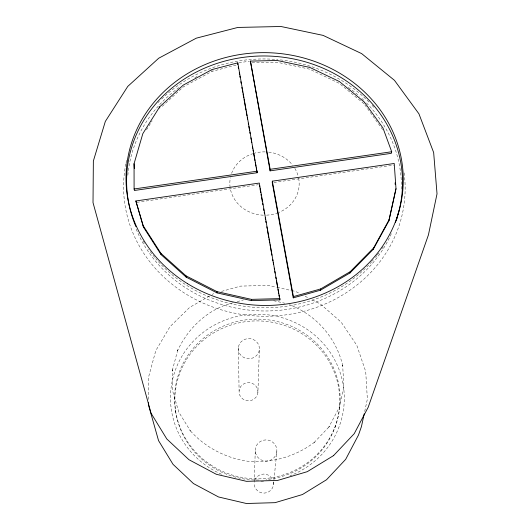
<?xml version="1.0" encoding="UTF-8"?>
<svg xmlns="http://www.w3.org/2000/svg" width="530" height="530" viewBox="0 0 530 530"><rect width="100%" height="100%" fill="white"/><g stroke="black" fill="none" stroke-linecap="round" stroke-linejoin="round"><path stroke-width="0.4" stroke-dasharray="2.65 1.99" d="M254.268 481.783L255.301 449.4M257.898 392.611A9.447 9.103 0.2 0 0 244.615 383.402A9.447 9.103 0.2 0 0 242.978 399.083A9.447 9.103 0.2 0 0 257.898 392.611L259.362 349.661A10.56 10.057 0.5 0 0 244.515 339.485A10.56 10.057 0.5 0 0 242.694 356.816A10.56 10.057 0.5 0 0 259.362 349.661M273.473 484.526L276.846 451.553A10.825 10.574 5 0 0 261.581 440.861A10.825 10.574 5 0 0 259.793 459.093A10.825 10.574 5 0 0 276.846 451.553M382.633 129.645L364.117 103.867L364.421 102.184M364.719 411.419L367.356 399.143L365.72 371.59L356.776 345.275L341.234 322.24L320.438 304.008L311.68 299.589M334.953 427.432L335.331 426.041M146.532 129.79L152.117 120.9M162.259 106.351L183.367 86.847L212.026 71.364L236.241 65.031M209.423 296.038L189.621 307.42L169.938 326.758L155.787 350.641L148.46 377.479L148.579 401.091M212.252 294.408L213.663 293.6M233.293 302.762C208.376 308.586 188.21 327.792 177.596 350.668L178.053 348.919L172.011 371.59L172.502 369.721L172.74 391.325L178.848 412.254L190.482 431.029L189.508 429.89C204.845 447.426 226.151 458.45 249.206 461.438C272.513 463.087 295.674 456.462 314.33 442.345L313.409 443.299L329.905 425.974L328.752 427.173L339.114 407.828L343.831 386.648L342.678 365.124L343.036 366.965C336.742 338.398 316.708 315.244 289.466 304.677M237.228 301.663L243.528 299.894M221.553 291.394L240.494 286.114L268.399 285.392L276.408 287.18M136.952 202.321L258.454 184.692M273.891 182.452L393.843 165.042M252.022 62.831L277.19 62.268L309.613 69.165L339.22 83.303L364.117 103.867M277.21 287.359L290.818 290.407M291.619 290.586L295.621 291.48L299.271 293.322M273.632 300.715L284.815 303.22M305.108 296.27L308.758 298.112M175.39 410.127L175.682 411.585M211.94 69.602L212.026 71.364M238.354 347.594L239.096 390.749M273.387 482.048A9.666 9.52 6.1 0 1 264.172 493.099A9.666 9.52 6.1 0 1 254.241 482.598M254.824 480.18A9.666 9.52 6.1 0 1 272.652 479.67M404.132 172.912A140.794 128.638 1.9 0 1 259.998 316.165A140.794 128.638 1.9 0 1 125.921 163.492M126.087 162.69A140.794 128.638 1.9 0 1 126.617 160.285M158.212 102.528A140.794 128.638 1.9 0 1 159.351 101.349M161.676 99.037A140.794 128.638 1.9 0 1 277.879 59.625M280.33 59.877A140.794 128.638 1.9 0 1 369.821 102.946M372.04 105.311A140.794 128.638 1.9 0 1 374.743 108.352M391.306 233.75A137.012 125.126 1.9 0 1 261.502 310.938A137.012 125.126 1.9 0 1 135.461 227.357M127.856 175.218A137.012 125.126 1.9 0 1 179.809 86.973M194.914 77.638A137.012 125.126 1.9 0 1 197.087 76.505M238.931 62.759A137.012 125.126 1.9 0 1 249.491 61.381M348.376 87.424A137.012 125.126 1.9 0 1 359.393 96.182M361.831 98.395A137.012 125.126 1.9 0 1 364.203 100.654M366.508 102.959A137.012 125.126 1.9 0 1 401.349 190.747M221.507 474.277A86.92 83.819 1.9 0 1 189.74 345.229A86.92 83.819 1.9 0 1 327.169 348.203A86.92 83.819 1.9 0 1 290.062 475.761M263.516 481.644A86.92 83.819 1.9 0 1 259.349 481.816M258.719 480.041A82.455 79.566 1.9 0 1 184.042 363.805A82.455 79.566 1.9 0 1 325.34 355.683A82.455 79.566 1.9 0 1 266.073 479.617M383.163 246.814A137.972 125.868 1.9 0 1 381.772 248.895M378.864 252.969A137.972 125.868 1.9 0 1 377.426 254.87M376.929 255.506A137.972 125.868 1.9 0 1 375.432 257.381M373.358 259.859A137.972 125.868 1.9 0 1 372.292 261.085M371.755 261.694A137.972 125.868 1.9 0 1 155.734 258.62M154.674 257.355A137.972 125.868 1.9 0 1 148.638 249.464M144.538 243.263A137.972 125.868 1.9 0 1 142.842 240.441M298.668 178.319A34.675 31.667 1.9 0 1 278.926 212.417M278.171 212.715A34.675 31.667 1.9 0 1 266.418 215.167M263.35 215.18A34.675 31.667 1.9 0 1 230.245 188.249M230.119 187.435A34.675 31.667 1.9 0 1 230.371 177.755M231.597 173.37A34.675 31.667 1.9 0 1 252.578 153.733M253.353 153.488A34.675 31.667 1.9 0 1 265.444 151.885M268.697 152.123A34.675 31.667 1.9 0 1 292.673 165.227M294.872 168.427A34.675 31.667 1.9 0 1 298.158 176.119M210.337 464.631A82.799 79.871 1.9 0 0 339.889 405.589A82.799 79.871 1.9 0 0 221.838 326.765A82.799 79.871 1.9 0 0 210.337 464.631"/><path stroke-width="0.79" d="M250.412 61.096L270.101 170.859L391.325 153.336L391.703 151.752L382.985 128.015L364.421 102.184L339.465 81.574L309.778 67.403L277.269 60.493L250.412 61.096L270.161 169.315L270.101 170.859M251.399 300.603L251.412 299.364L216.949 291.626L186.017 275.858L160.855 253.294L143.179 225.687L135.852 200.969L259.309 183.062L279.906 299.867L251.399 300.603L217.028 292.891L186.182 277.157L161.08 254.652L143.451 227.105L135.852 200.969M257.156 172.727L237.785 62.851L211.94 69.602L183.208 85.125L159.629 106.901L142.828 133.646L134.057 163.691L134.097 188.978L134.388 190.475L257.156 172.727L256.281 167.851M272.327 181.174L272.254 182.684L293.269 297.853L320.425 290.215L349.972 272.963L373.279 249.292L388.801 221.01L389.179 219.579L395.996 188.706L394.234 163.485L272.327 181.174L293.401 296.601L293.269 297.853M320.425 290.215L320.63 288.949L350.25 271.658L373.624 247.927L389.179 219.579M349.972 272.963L350.25 271.658M364.203 413.817L361.433 426.61L358.492 435.017L345.679 459.344L326.526 479.749L302.451 494.536L275.083 502.665L246.404 503.5L218.519 496.961L193.463 483.565L173.032 464.34L158.549 440.629L148.619 405.443L148.585 402.72M388.801 221.01L395.996 188.706M373.279 249.292L373.624 247.927M333.529 455.628L354.212 433.706L368.204 407.225L428.432 234.903L437.025 193.847L433.653 152.547L418.945 113.837L394.466 80.335L361.645 53.609L323.088 35.384L280.96 26.5L237.824 27.441L196.292 38.173L158.695 58.234L127.783 86.397L105.337 121.41L93.359 161.021L93.015 202.632L151.057 413.228L166.798 438.959L188.971 459.722L216.28 474.277L246.51 481.333L277.607 480.438L307.274 471.673L333.344 455.74M293.401 296.601L320.63 288.949M134.097 188.978L257.183 171.19M270.161 169.315L391.703 151.752M251.412 299.364L279.999 298.622M143.179 225.687L143.451 227.105M134.057 163.691L134.355 168.507M238.242 67.065L238.533 68.688M239.262 72.756L239.553 74.379M239.845 76.002L240.13 77.632M240.858 81.693L241.15 83.316M241.879 87.384L242.17 89.007M242.462 90.637L242.753 92.26M243.045 93.883L243.767 97.951M244.058 99.574L244.35 101.203M244.641 102.827L245.953 110.141M246.245 111.77L246.973 115.832M247.258 117.455L247.55 119.084M248.278 123.145L248.57 124.775M248.861 126.398L249.59 130.466M249.882 132.089L250.173 133.712M250.895 137.78L251.187 139.403M251.478 141.026L251.77 142.656M252.499 146.717L252.79 148.347M253.082 149.97L253.373 151.593M253.665 153.223L254.387 157.284M254.678 158.914L254.97 160.537M255.261 162.16L255.99 166.228M259.415 185.381L259.707 187.004M259.998 188.634L260.727 192.688M261.018 194.311L261.31 195.941M261.601 197.564L262.323 201.619M262.615 203.248L262.906 204.871M263.635 208.926L263.92 210.556M264.212 212.179L264.503 213.802M265.232 217.863L265.523 219.486M265.815 221.109L266.1 222.732M266.828 226.794L267.12 228.417M267.411 230.04L268.717 237.347M269.008 238.97L269.737 243.031M270.028 244.655L270.32 246.278M270.605 247.901L271.334 251.962M271.625 253.585L271.916 255.208M272.645 259.269L272.93 260.892M273.222 262.516L273.513 264.139M274.242 268.2L274.533 269.823M274.825 271.446L275.11 273.069M275.839 277.13L276.13 278.753M276.421 280.377L277.727 287.684M278.018 289.307L278.747 293.368M279.038 294.991L279.33 296.615M279.615 298.238L279.906 299.867M160.855 253.294L161.08 254.652M159.629 106.901L159.775 108.021M186.017 275.858L186.182 277.157M395.089 182.903L395.201 184.526M216.949 291.626L217.028 292.891M237.785 62.851L237.804 64.627M398.772 211.086A137.012 125.126 1.9 0 1 398.017 214.319M397.599 215.935A137.012 125.126 1.9 0 1 396.466 219.93M135.918 226.628A137.972 125.868 1.9 0 1 261.29 55.988A137.972 125.868 1.9 0 1 395.413 222.461M187.66 283.742A138.648 126.392 1.9 0 0 402.992 188.057A138.648 126.392 1.9 0 0 203.301 65.356A138.648 126.392 1.9 0 0 187.66 283.742"/></g></svg>
